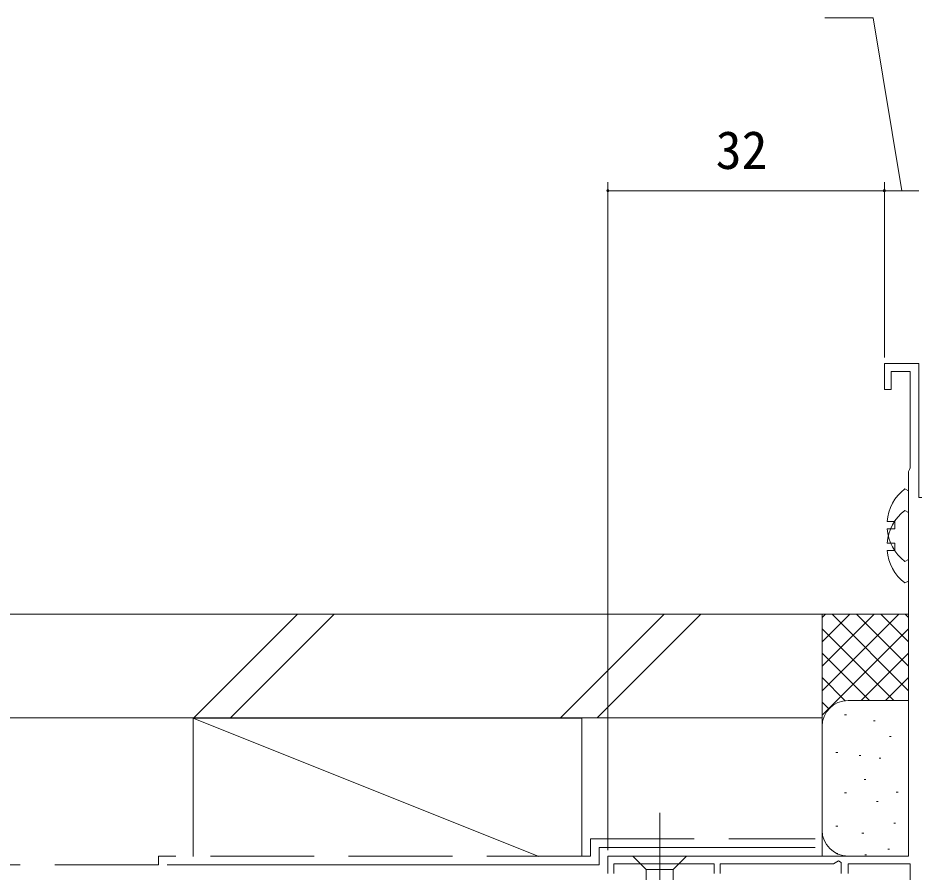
# Model space of a CAD drawing. Units: millimetres, scale not verified. Extents: x -495 to 495, y -800 to 801.
# Drawn here: x -255.3 to -151.6, y -457.9 to -359 of the extents above; entities that cross this region are included whole.
import ezdxf
from ezdxf.enums import TextEntityAlignment as Align

# ---------------------------------------------------------------- set-up
doc = ezdxf.new("R2010")
doc.units = ezdxf.units.MM
doc.header["$LTSCALE"] = 4
doc.linetypes.add('CHAIN2', pattern=[12, 9, -1, 1, -1])
doc.linetypes.add('DASHED3', pattern=[4, 3, -1])
for name, color, linetype, lineweight in [('0-3_YKK_11', 4, 'Continuous', 9), ('0-4_YKK_12', 6, 'Continuous', 9), ('0-5_YKK_13', 7, 'Continuous', 9), ('0-7_YSS_K', 3, 'Continuous', 9)]:
    doc.layers.add(name, color=color, linetype=linetype, lineweight=lineweight)
doc.styles.add('ＭＳ ゴシック', font='')
doc.styles.get('ＭＳ ゴシック').set_extended_font_data('MS Gothic')

msp = doc.modelspace()

# ---------------------------------------------------------------- linework, layer by layer
at = {"layer": '0-3_YKK_11'}
for p, q in [((-152.642, -413.517), (-152.2, -413.734)), ((-152.642, -416.017), (-152.2, -416.234)), ((-177.9, -456.009), (-184.1, -456.009)), ((-184.1, -456.009), (-182.55, -457.559)), ((-177.9, -456.009), (-179.45, -457.559)), ((-182.55, -457.559), (-182.55, -476.093)), ((-179.45, -457.559), (-182.55, -457.559)), ((-179.45, -476.093), (-179.45, -457.559))]:
    msp.add_line(p, q, dxfattribs=at)
at = {"layer": '0-3_YKK_11', "linetype": 'CHAIN2'}
msp.add_line((-181, -451.009), (-181, -486.009), dxfattribs=at)
at = {"layer": '0-3_YKK_11'}
for points in [[(-152.2, -413.734), (-152.2, -421.685), (-152.642, -421.902)], [(-152.2, -416.234), (-152.2, -424.185), (-152.642, -424.402)], [(-154.683, -418.134), (-153.8, -418.134), (-153.8, -417.284), (-154.683, -417.284)], [(-154.683, -420.634), (-153.8, -420.634), (-153.8, -419.784), (-154.683, -419.784)]]:
    msp.add_lwpolyline(points, dxfattribs=at)
for centre, start, end in [((-149.4, -417.709), 127.71407, 175.4006), ((-149.4, -420.209), 127.71407, 175.4006), ((-149.4, -417.709), 184.59944, 232.28591), ((-149.4, -420.209), 184.59944, 232.28591)]:
    msp.add_arc(centre, 5.3, start, end, dxfattribs=at)
at = {"layer": '0-4_YKK_12'}
for p, q in [((-187, -455.309), (-187, -378.009)), ((-155, -398.309), (-155, -378.009)), ((-155, -398.309), (-155, -378.009)), ((-187, -379.009), (-155, -379.009)), ((-155, -379.009), (-151, -379.009))]:
    msp.add_line(p, q, dxfattribs=at)
msp.add_lwpolyline([(-153, -379.009), (-156.282, -359.009), (-161.882, -359.009)], dxfattribs=at)
for centre, start, end in [((-187, -379.009), 0, 180), ((-187, -379.009), 180, 0), ((-155, -379.009), 0, 180), ((-155, -379.009), 0, 180), ((-155, -379.009), 180, 0), ((-155, -379.009), 180, 0)]:
    msp.add_arc(centre, 0.128, start, end, dxfattribs=at)
at = {"layer": '0-5_YKK_13'}
for points in [[(-152.2, -456.009), (-152.2, -411.509), (-152.1, -411.286), (-152, -411.062), (-152, -399.909), (-154.2, -399.909), (-154.2, -402.009), (-155, -402.009), (-155, -399.009), (-151, -399.009), (-151, -414.509), (-148, -414.509), (-147.5, -415.009), (-147.8, -415.309), (-148.7, -415.309), (-148.7, -417.009), (-144, -417.009), (-144, -415.309), (-144.7, -415.309), (-145, -415.009), (-144.5, -414.509), (-143, -414.509), (-143, -417.009)], [(-187, -458.009), (-187, -456.009), (-152.2, -456.009)], [(-174.7, -458.009), (-174.7, -456.909), (-186.3, -456.909), (-186.3, -458.009)], [(-160, -458.009), (-160, -456.736), (-160.3, -456.563), (-160.9, -456.909), (-174, -456.909), (-174, -458.009)], [(-152, -460.562), (-152, -456.909), (-159.2, -456.909), (-159.2, -458.009)]]:
    msp.add_lwpolyline(points, dxfattribs=at)
at = {"layer": '0-7_YSS_K'}
for p, q in [((-359.863, -428.009), (-162.205, -428.009)), ((-222.916, -428.009), (-234.916, -440.009)), ((-218.673, -428.009), (-230.673, -440.009)), ((-192.489, -440.009), (-180.489, -428.009)), ((-176.247, -428.009), (-188.247, -440.009)), ((-162.205, -428.009), (-152.205, -428.009)), ((-162.205, -441.009), (-162.205, -428.009)), ((-153.347, -428.009), (-162.205, -436.867)), ((-156.175, -428.009), (-162.205, -434.039)), ((-159.004, -428.009), (-162.205, -431.21)), ((-161.832, -428.009), (-162.205, -428.382)), ((-152.205, -436.867), (-161.062, -428.009)), ((-152.205, -434.039), (-158.234, -428.009)), ((-152.205, -431.21), (-155.406, -428.009)), ((-152.205, -428.382), (-152.577, -428.009)), ((-153.891, -438.009), (-162.205, -429.696)), ((-152.205, -429.696), (-162.205, -439.696)), ((-156.719, -438.009), (-162.205, -432.524)), ((-152.205, -432.524), (-157.69, -438.009)), ((-159.53, -438.027), (-162.205, -435.352)), ((-152.205, -435.352), (-154.861, -438.009)), ((-161.41, -438.975), (-162.205, -438.181)), ((-159.205, -438.009), (-152.205, -438.009)), ((-159.4, -439.677), (-159.6, -439.677)), ((-195.002, -456.059), (-235.002, -440.059)), ((-235.002, -440.059), (-235.002, -456.059)), ((-190.002, -440.059), (-235.002, -440.059)), ((-190.002, -440.059), (-190.002, -456.059)), ((-156.061, -440.345), (-156.261, -440.345)), ((-162.205, -456.009), (-162.205, -440.849)), ((-154.205, -442.175), (-154.405, -442.175)), ((-160.401, -444.017), (-160.601, -444.017)), ((-157.73, -444.35), (-157.93, -444.35)), ((-155.394, -444.684), (-155.594, -444.684)), ((-157.128, -447.143), (-157.328, -447.143)), ((-159.4, -448.69), (-159.6, -448.69)), ((-153.421, -448.605), (-153.621, -448.605)), ((-155.728, -449.691), (-155.928, -449.691)), ((-160.401, -452.532), (-160.601, -452.532)), ((-153.725, -452.198), (-153.925, -452.198)), ((-157.397, -453.363), (-157.597, -453.363)), ((-188, -455.009), (-163, -455.009)), ((-154.392, -455.202), (-154.592, -455.202)), ((-160.401, -455.7), (-160.601, -455.7)), ((-159.205, -456.009), (-152.205, -456.009)), ((-157.063, -455.87), (-157.263, -455.87))]:
    msp.add_line(p, q, dxfattribs=at)
at = {"layer": '0-7_YSS_K', "linetype": 'DASHED3'}
for p, q in [((-189, -454.009), (-163, -454.009)), ((-239, -456.009), (-239, -457.009)), ((-239, -457.009), (-359.747, -457.009))]:
    msp.add_line(p, q, dxfattribs=at)
at = {"layer": '0-7_YSS_K'}
for points in [[(-359.863, -440.009), (-162.205, -440.009), (-162.205, -428.009)], [(-188, -455.009), (-188, -457.009), (-238, -457.009)]]:
    msp.add_lwpolyline(points, dxfattribs=at)
at = {"layer": '0-7_YSS_K', "linetype": 'DASHED3'}
msp.add_lwpolyline([(-189, -454.009), (-189, -456.009), (-239, -456.009)], dxfattribs=at)
at = {"layer": '0-7_YSS_K'}
for centre, start, end in [((-159.205, -441.009), 90, 180), ((-159.205, -453.009), 180, 270)]:
    msp.add_arc(centre, 3, start, end, dxfattribs=at)

# ---------------------------------------------------------------- texts
at = {"layer": '0-4_YKK_12', "style": 'ＭＳ ゴシック'}
msp.add_text('32', height=4.399, dxfattribs=at).set_placement((-174.52, -377.809), align=Align.BOTTOM_LEFT)

doc.saveas('drawing.dxf')
